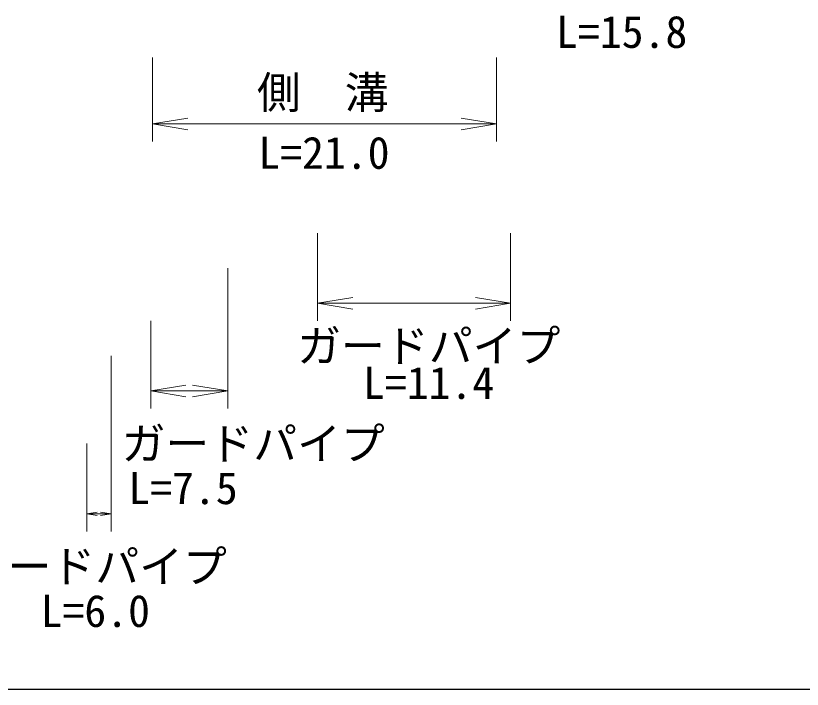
# Model space of a CAD drawing. Units: millimetres at full size, sheet at 1:1000; details may follow other scales. Extents: x 40000 to 680000, y 20000 to 380000.
# Drawn here: x 485468 to 530292, y 205000 to 243383 of the extents above; entities that cross this region are included whole.
import ezdxf
from ezdxf.enums import TextEntityAlignment as Align

# ---------------------------------------------------------------- set-up
doc = ezdxf.new("R2010")
doc.units = ezdxf.units.MM
doc.header["$LTSCALE"] = 1000
doc.layers.add('M-STR-HTXT', color=7, linetype='Continuous', lineweight=13)
doc.layers.add('M-TTL-BAND', color=7, linetype='Continuous', lineweight=25)
doc.styles.add('ＭＳ ゴシック', font='')
doc.styles.get('ＭＳ ゴシック').set_extended_font_data('MS Gothic')

# ---------------------------------------------------------------- blocks, each defined once
blk = doc.blocks.new('open_arrow')
at = {"color": 0, "linetype": 'Continuous', "lineweight": -2}
blk.add_lwpolyline([(7.5, 1.25), (0, 0), (7.5, -1.25)], dxfattribs=at)

msp = doc.modelspace()

# ---------------------------------------------------------------- linework, layer by layer
at = {"layer": 'M-STR-HTXT'}
for p, q in [((493265, 241000), (493265, 236214)), ((512863, 241000), (512863, 236214)), ((493265, 237214), (512863, 237214)), ((502672, 231000), (502672, 226000)), ((513673, 231000), (513673, 226000)), ((497553, 229000), (497553, 221000)), ((502672, 227000), (513673, 227000)), ((493160, 226000), (493160, 221000)), ((490899, 224000), (490899, 214000)), ((493160, 222000), (497553, 222000)), ((489516, 219000), (489516, 214000)), ((489516, 215000), (490899, 215000))]:
    msp.add_line(p, q, dxfattribs=at)
at = {"layer": 'M-TTL-BAND'}
msp.add_line((40000, 205000), (579000, 205000), dxfattribs=at)

# ---------------------------------------------------------------- block references
at = {"layer": 'M-STR-HTXT'}
for p, xscale, yscale in [((493265, 237214), 267, 267), ((502672, 227000), 267, 267), ((493160, 222000), 267, 267), ((489516, 215000), 80, 80)]:
    msp.add_blockref('open_arrow', p, dxfattribs=dict(at, xscale=xscale, yscale=yscale))
at = {"layer": 'M-STR-HTXT', "rotation": 180}
for p, xscale, yscale in [((512863, 237214), 267, 267), ((513673, 227000), 267, 267), ((497553, 222000), 267, 267), ((490899, 215000), 80, 80)]:
    msp.add_blockref('open_arrow', p, dxfattribs=dict(at, xscale=xscale, yscale=yscale))

# ---------------------------------------------------------------- texts
at = {"layer": 'M-STR-HTXT', "style": 'ＭＳ ゴシック'}
for s, p in [('L=15.8', (520000, 241000)), ('L=21.0', (503032, 234109)), ('L=11.4', (509000, 221000)), ('L=7.5', (495000, 215000)), ('L=6.0', (490000, 208000))]:
    msp.add_text(s, height=1833, dxfattribs=at).set_placement(p, align=Align.BOTTOM_CENTER)
for s, p in [('側\u3000溝', (502964, 239012)), ('ガードパイプ', (509006, 224568)), ('ガードパイプ', (499000, 219000)), ('ガードパイプ', (490000, 212000))]:
    msp.add_text(s, height=1833, dxfattribs=at).set_placement(p, align=Align.MIDDLE_CENTER)

doc.saveas('drawing.dxf')
